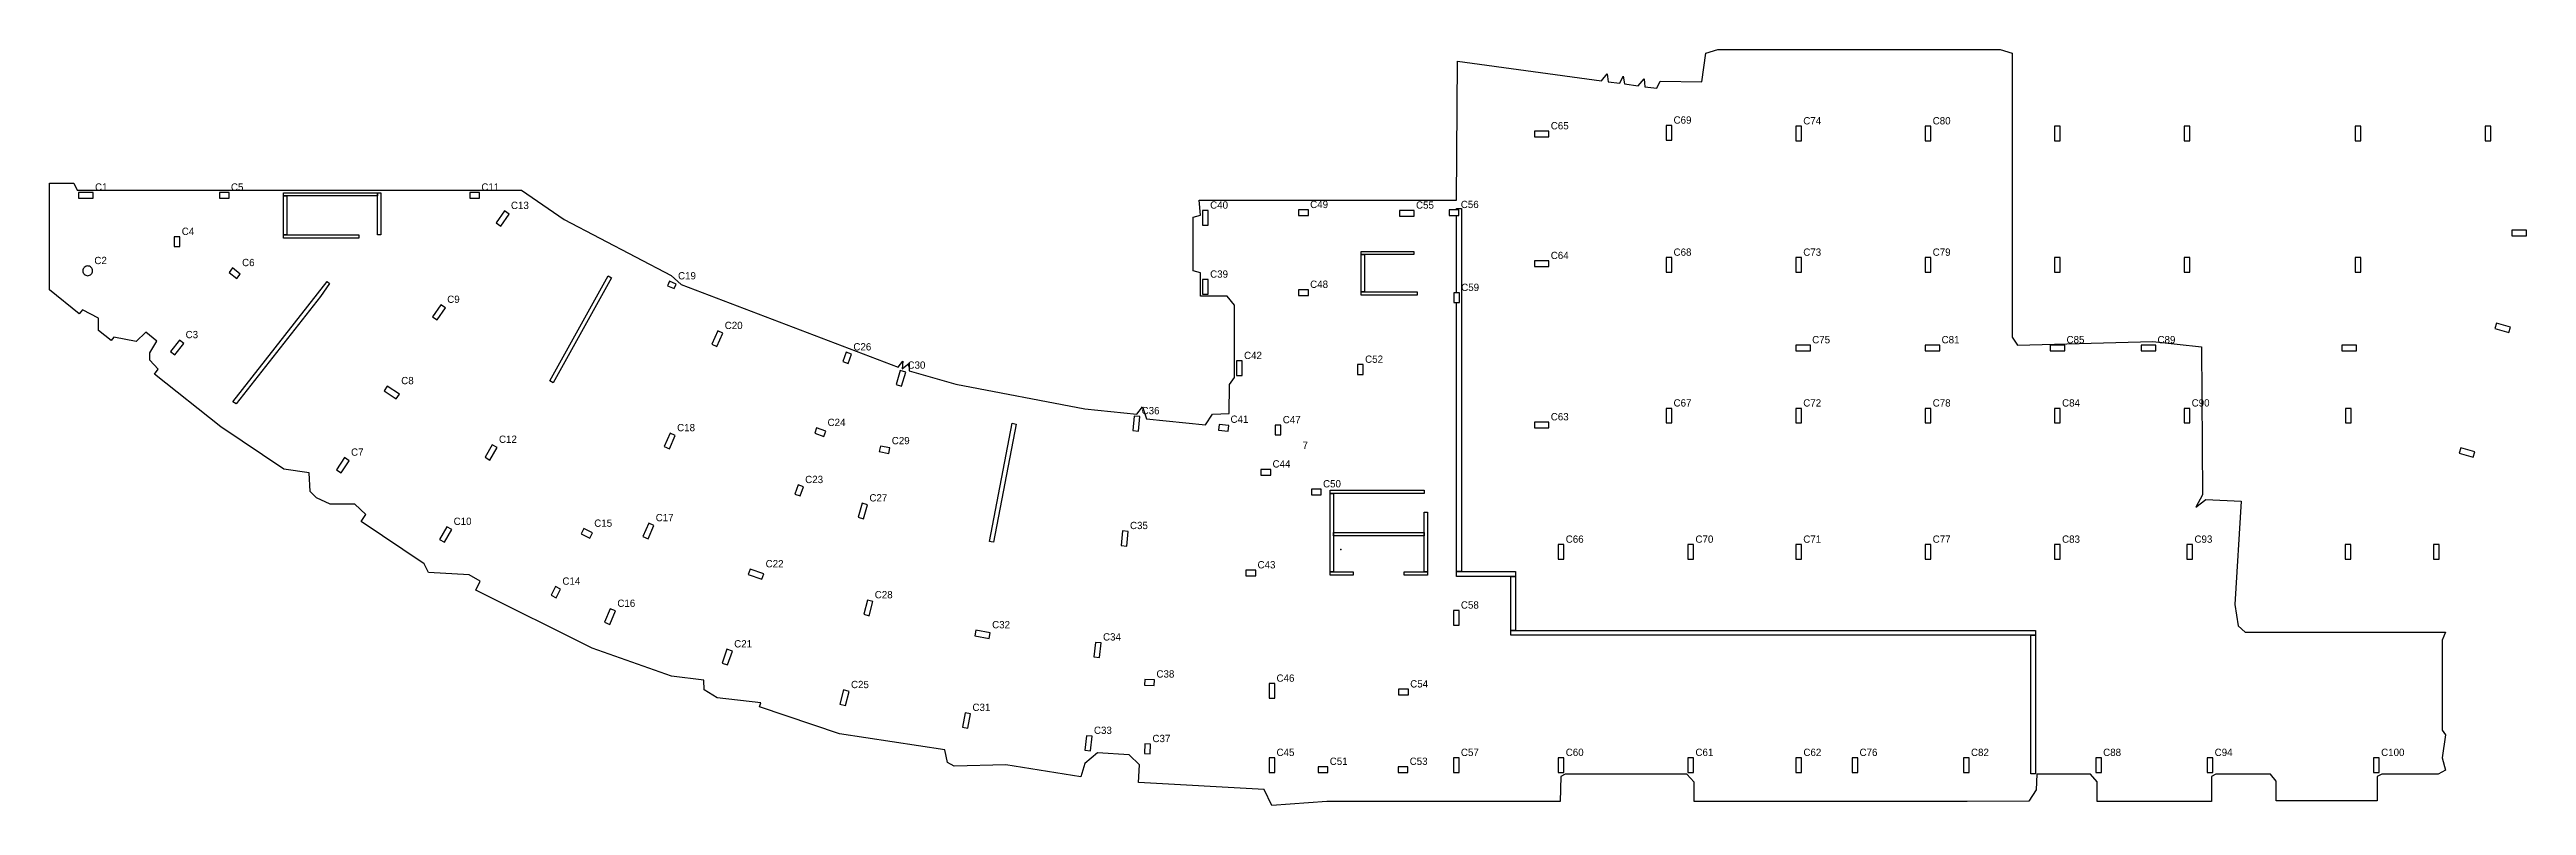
# Model space of a CAD drawing. Header units: inches. Extents: x 3290 to 9617, y 5313 to 56300.
# Drawn here: x 3292 to 9403, y 21681 to 23546 of the extents above; entities that cross this region are included whole.
import ezdxf

# ---------------------------------------------------------------- set-up
doc = ezdxf.new("R2010")
doc.units = ezdxf.units.IN
for name, color, linetype in [('BOUNDARY', 1, 'Continuous'), ('COL-LABEL', 2, 'Continuous'), ('COLS', 2, 'Continuous'), ('DATUM', 7, 'Continuous'), ('FLOOR NUMBER', 3, 'Continuous'), ('WALL', 4, 'Continuous')]:
    doc.layers.add(name, color=color, linetype=linetype)

msp = doc.modelspace()

# ---------------------------------------------------------------- linework, layer by layer
at = {"layer": 'BOUNDARY'}
msp.add_lwpolyline([(5046.9, 21934.5), (4939.2, 21947.1), (4907.3, 21966.8), (4906.2, 21990.4), (4826.2, 22000.1), (4631.1, 22069), (4343.7, 22212.5), (4354.7, 22234.3), (4327.8, 22250.3), (4227, 22256.1), (4216.4, 22277.5), (4061, 22382), (4072.5, 22399.2), (4045, 22424.3), (3984.9, 22424.3), (3950.7, 22440.5), (3935.3, 22455.4), (3932.3, 22502.2), (3870.2, 22510.5), (3714.9, 22615), (3550.8, 22745.7), (3560.2, 22757.6), (3539.3, 22780.1), (3539.3, 22798.1), (3557.2, 22826.5), (3529.6, 22848.6), (3505.7, 22826.3), (3450.7, 22836.5), (3444.4, 22828.5), (3413.3, 22853.2), (3413.3, 22883.2), (3373.6, 22904.4), (3365.6, 22894.2), (3292.3, 22953), (3292.2, 23216.3), (3352.2, 23216.3), (3360.3, 23198.9), (4456.2, 23198.9), (4561.8, 23127.2), (4825.6, 22988.7), (4850.7, 22966.4), (5385.5, 22762.4), (5397, 22777.6), (5395.9, 22758.6), (5412.8, 22772.3), (5412.8, 22753.5), (5527.9, 22720.5), (5846, 22659.6), (5974.9, 22646.6), (5988.7, 22664.3), (5998.1, 22635.2), (6144.3, 22620.4), (6161.2, 22646.3), (6202.4, 22648.4), (6203.3, 22720), (6215.2, 22736.7), (6215.2, 22915.6), (6197.3, 22937.7), (6131.8, 22937.7), (6131.8, 22995.4), (6113.3, 23000.6), (6113.3, 23132.7), (6131.8, 23137.7), (6128.5, 23174.3), (6763.3, 23174.3), (6765.3, 23517.3), (7120.6, 23469.1), (7134.9, 23486.3), (7137.3, 23466.9), (7166.1, 23463), (7174.4, 23480.3), (7177.4, 23461.4), (7211.6, 23456.8), (7225.9, 23474.3), (7228.1, 23454.5), (7257.1, 23450.6), (7265.5, 23468.3), (7368.5, 23466.5), (7378.1, 23537), (7408, 23546.3), (8104.2, 23546.3), (8133.7, 23537), (8133.7, 22836.4), (8147.3, 22816.9), (8481, 22826.3), (8601.5, 22813), (8603.3, 22447.7), (8587.3, 22416.9), (8611.6, 22436.3), (8699.3, 22432.2), (8683.3, 22176.8), (8691.3, 22124.3), (8708.8, 22108.8), (9203.3, 22108.8), (9195.3, 22088.9), (9195.3, 21866.9), (9203.3, 21855.2), (9195.3, 21798.7), (9203.3, 21768.5), (9185.3, 21758.5), (9046.1, 21758.5), (9034.7, 21752.3), (9034.7, 21692.6), (8785.1, 21692.6), (8785.1, 21740.8), (8771.3, 21758.5), (8636.9, 21758.5), (8625.5, 21752.3), (8625.5, 21691.1), (8343.7, 21691.1), (8343.7, 21739.5), (8327.3, 21758.5), (8195.3, 21758.5), (8193.1, 21719.5), (8175.1, 21692.1), (8022.7, 21691.1), (7349.6, 21691.1), (7349.6, 21738.3), (7331.3, 21758.5), (7031.4, 21758.5), (7020.5, 21752.3), (7019.3, 21691.1), (6443.2, 21691.1), (6307.8, 21681.1), (6288.9, 21720.9), (5979, 21738), (5981.4, 21781.1), (5955.4, 21806.4), (5877.6, 21810.7), (5846.6, 21784.9), (5836.4, 21751.6), (5651, 21781.6), (5524, 21777.8), (5507.3, 21786.9), (5500.9, 21818.3), (5240.8, 21858.2), (5043.5, 21924.8)], close=True, dxfattribs=at)
at = {"layer": 'COLS'}
for points in [[(6991.3, 23330.8), (6991.3, 23344.8), (6955.3, 23344.8), (6955.3, 23330.8)], [(7280.2, 23322.9), (7294.2, 23322.9), (7294.2, 23358.9), (7280.2, 23358.9)], [(7600.2, 23321), (7614.2, 23321), (7614.2, 23357), (7600.2, 23357)], [(7919.5, 23321), (7933.5, 23321), (7933.5, 23357), (7919.5, 23357)], [(8238.7, 23321), (8252.7, 23321), (8252.7, 23357), (8238.7, 23357)], [(8558.4, 23321), (8572.4, 23321), (8572.4, 23357), (8558.4, 23357)], [(8980.1, 23321), (8994.1, 23321), (8994.1, 23357), (8980.1, 23357)], [(9301.2, 23321), (9315.2, 23321), (9315.2, 23357), (9301.2, 23357)], [(3363.9, 23193.5), (3363.9, 23179.5), (3399.9, 23179.5), (3399.9, 23193.5)], [(3735.2, 23179.5), (3735.2, 23193.5), (3711.2, 23193.5), (3711.2, 23179.5)], [(4353, 23179.5), (4353, 23193.5), (4329, 23193.5), (4329, 23179.5)], [(4394.2, 23118.5), (4405.8, 23110.6), (4426, 23140.4), (4414.4, 23148.3)], [(6150.9, 23149.1), (6136.9, 23149.1), (6136.9, 23113.1), (6150.9, 23113.1)], [(6397.7, 23136.6), (6397.7, 23150.6), (6373.7, 23150.6), (6373.7, 23136.6)], [(6658.9, 23135.1), (6658.9, 23149.1), (6622.9, 23149.1), (6622.9, 23135.1)], [(6769.3, 23136.6), (6769.3, 23150.6), (6745.3, 23150.6), (6745.3, 23136.6)], [(9402.9, 23086.9), (9402.9, 23100.9), (9366.9, 23100.9), (9366.9, 23086.9)], [(3599.9, 23060.2), (3613.9, 23060.2), (3613.9, 23084.2), (3599.9, 23084.2)], [(3398.3, 23000.3), (3398.1, 23002.6), (3397.4, 23004.9), (3396.3, 23006.9), (3394.8, 23008.8), (3393, 23010.2), (3390.9, 23011.4), (3388.7, 23012), (3386.3, 23012.3), (3384, 23012), (3381.7, 23011.4), (3379.7, 23010.2), (3377.8, 23008.8), (3376.4, 23006.9), (3375.2, 23004.9), (3374.6, 23002.6), (3374.3, 23000.3), (3374.6, 22997.9), (3375.2, 22995.7), (3376.4, 22993.6), (3377.8, 22991.8), (3379.7, 22990.3), (3381.7, 22989.2), (3384, 22988.5), (3386.3, 22988.3), (3388.7, 22988.5), (3390.9, 22989.2), (3393, 22990.3), (3394.8, 22991.8), (3396.3, 22993.6), (3397.4, 22995.7), (3398.1, 22997.9)], [(3754, 22981.4), (3762.7, 22992.4), (3743.8, 23007.3), (3735.2, 22996.3)], [(6150.9, 22978.8), (6136.9, 22978.8), (6136.9, 22942.8), (6150.9, 22942.8)], [(6991.3, 23010.8), (6991.3, 23024.8), (6955.3, 23024.8), (6955.3, 23010.8)], [(7280.2, 22996.9), (7294.2, 22996.9), (7294.2, 23032.9), (7280.2, 23032.9)], [(7600.2, 22996.9), (7614.2, 22996.9), (7614.2, 23032.9), (7600.2, 23032.9)], [(7919.5, 22996.9), (7933.5, 22996.9), (7933.5, 23032.9), (7919.5, 23032.9)], [(8238.7, 22996.9), (8252.7, 22996.9), (8252.7, 23032.9), (8238.7, 23032.9)], [(8558.4, 22996.9), (8572.4, 22996.9), (8572.4, 23032.9), (8558.4, 23032.9)], [(8980.1, 22996.9), (8994.1, 22996.9), (8994.1, 23032.9), (8980.1, 23032.9)], [(4237, 22886.8), (4248.6, 22879), (4268.8, 22908.8), (4257.2, 22916.6)], [(4821.8, 22974.6), (4816.9, 22963.6), (4833.4, 22956.3), (4838.2, 22967.3)], [(6397.7, 22939.7), (6397.7, 22953.7), (6373.7, 22953.7), (6373.7, 22939.7)], [(6770.3, 22946), (6756.3, 22946), (6756.3, 22922), (6770.3, 22922)], [(9359.7, 22847.8), (9363.5, 22861.2), (9328.9, 22871.1), (9325.1, 22857.7)], [(3590.2, 22801.2), (3601.2, 22792.6), (3623.4, 22820.9), (3612.4, 22829.5)], [(4926, 22819.2), (4938.7, 22813.5), (4953.4, 22846.4), (4940.6, 22852.1)], [(5270.8, 22794.5), (5257.7, 22799.3), (5249.5, 22776.7), (5262.6, 22771.9)], [(7636.2, 22802.9), (7636.2, 22816.9), (7600.2, 22816.9), (7600.2, 22802.9)], [(7955.5, 22802.9), (7955.5, 22816.9), (7919.5, 22816.9), (7919.5, 22802.9)], [(8263.7, 22802.9), (8263.7, 22816.9), (8227.7, 22816.9), (8227.7, 22802.9)], [(8488.1, 22802.9), (8488.1, 22816.9), (8452.1, 22816.9), (8452.1, 22802.9)], [(8983.2, 22802.9), (8983.2, 22816.9), (8947.2, 22816.9), (8947.2, 22802.9)], [(5380.9, 22719.6), (5394.3, 22715.8), (5404.3, 22750.4), (5390.8, 22754.2)], [(6234.6, 22778.1), (6220.6, 22778.1), (6220.6, 22742.1), (6234.6, 22742.1)], [(6533.3, 22768.8), (6519.3, 22768.8), (6519.3, 22744.8), (6533.3, 22744.8)], [(4147.5, 22684.3), (4155.3, 22695.9), (4125.5, 22716), (4117.6, 22704.4)], [(5184.6, 22612.8), (5179.8, 22599.7), (5202.4, 22591.5), (5207.1, 22604.6)], [(5964.4, 22606.1), (5978.3, 22604.7), (5981.9, 22640.5), (5968, 22641.9)], [(6199.8, 22604.3), (6201.2, 22618.3), (6177.3, 22620.7), (6175.9, 22606.8)], [(6316.1, 22595.6), (6330.1, 22595.6), (6330.1, 22619.6), (6316.1, 22619.6)], [(6991.3, 22612.8), (6991.3, 22626.8), (6955.3, 22626.8), (6955.3, 22612.8)], [(7280.2, 22624.9), (7294.2, 22624.9), (7294.2, 22660.9), (7280.2, 22660.9)], [(7600.2, 22624.9), (7614.2, 22624.9), (7614.2, 22660.9), (7600.2, 22660.9)], [(7919.5, 22624.9), (7933.5, 22624.9), (7933.5, 22660.9), (7919.5, 22660.9)], [(8238.7, 22624.9), (8252.7, 22624.9), (8252.7, 22660.9), (8238.7, 22660.9)], [(8558.4, 22624.9), (8572.4, 22624.9), (8572.4, 22660.9), (8558.4, 22660.9)], [(8956.4, 22624.9), (8970.4, 22624.9), (8970.4, 22660.9), (8956.4, 22660.9)], [(4366.5, 22540.1), (4378.7, 22533.1), (4396.5, 22564.4), (4384.4, 22571.3)], [(4808.6, 22567), (4821.4, 22561.3), (4836, 22594.2), (4823.2, 22599.9)], [(5362.9, 22549.6), (5365.5, 22563.4), (5341.9, 22567.9), (5339.3, 22554.1)], [(9271.7, 22540.1), (9275.6, 22553.6), (9241, 22563.5), (9237.1, 22550)], [(3999.8, 22509.6), (4011.4, 22501.8), (4031.5, 22531.6), (4019.9, 22539.5)], [(6304.9, 22496.4), (6304.9, 22510.4), (6280.9, 22510.4), (6280.9, 22496.4)], [(5151.9, 22467.2), (5138.7, 22472), (5130.5, 22449.5), (5143.7, 22444.7)], [(5286.9, 22392.1), (5300.4, 22388.2), (5310.3, 22422.8), (5296.9, 22426.7)], [(6429.5, 22447.4), (6429.5, 22461.4), (6405.5, 22461.4), (6405.5, 22447.4)], [(4254.6, 22337.5), (4266.8, 22330.6), (4284.6, 22361.8), (4272.4, 22368.8)], [(4756, 22344.8), (4768.8, 22339.3), (4783.1, 22372.3), (4770.3, 22377.9)], [(4625.2, 22341), (4631.5, 22353.5), (4610, 22364.2), (4603.7, 22351.7)], [(5935.7, 22322.7), (5949.6, 22321.3), (5953.2, 22357.1), (5939.3, 22358.5)], [(7028.2, 22324.8), (7014.2, 22324.8), (7014.2, 22288.8), (7028.2, 22288.8)], [(7348.2, 22324.8), (7334.2, 22324.8), (7334.2, 22288.8), (7348.2, 22288.8)], [(7600.2, 22288.8), (7614.2, 22288.8), (7614.2, 22324.8), (7600.2, 22324.8)], [(7919.5, 22288.8), (7933.5, 22288.8), (7933.5, 22324.8), (7919.5, 22324.8)], [(8238.7, 22288.8), (8252.7, 22288.8), (8252.7, 22324.8), (8238.7, 22324.8)], [(8565.3, 22288.8), (8579.3, 22288.8), (8579.3, 22324.8), (8565.3, 22324.8)], [(8955.6, 22288.8), (8969.6, 22288.8), (8969.6, 22324.8), (8955.6, 22324.8)], [(9173.6, 22288.8), (9187.6, 22288.8), (9187.6, 22324.8), (9173.6, 22324.8)], [(5049.7, 22239.1), (5054.3, 22252.3), (5020.3, 22264.1), (5015.7, 22250.9)], [(6267.9, 22247.5), (6267.9, 22261.5), (6243.9, 22261.5), (6243.9, 22247.5)], [(4552.9, 22214.9), (4540.4, 22221.2), (4529.7, 22199.7), (4542.2, 22193.5)], [(5300.8, 22152.9), (5314.3, 22149.3), (5323.5, 22184.1), (5310, 22187.7)], [(4661.4, 22133.6), (4674.2, 22128), (4688.5, 22161.1), (4675.6, 22166.6)], [(6755.6, 22126.3), (6769.6, 22126.3), (6769.6, 22162.3), (6755.6, 22162.3)], [(4951.7, 22032.5), (4964.9, 22027.9), (4976.7, 22061.9), (4963.5, 22066.5)], [(5610.5, 22093.3), (5613.1, 22107.1), (5577.7, 22113.7), (5575.1, 22099.9)], [(5868.8, 22047.8), (5882.7, 22046.3), (5886.7, 22082.1), (5872.8, 22083.6)], [(5242.1, 21931.3), (5255.6, 21927.8), (5264.9, 21962.6), (5251.3, 21966.1)], [(6017.7, 21976.9), (6018.5, 21990.9), (5994.5, 21992.2), (5993.7, 21978.2)], [(6300.7, 21945.9), (6314.7, 21945.9), (6314.7, 21981.9), (6300.7, 21981.9)], [(6644.5, 21953.7), (6644.5, 21967.7), (6620.5, 21967.7), (6620.5, 21953.7)], [(5544.2, 21874.4), (5558, 21871.8), (5564.6, 21907.2), (5550.8, 21909.8)], [(5846.4, 21817.4), (5860.3, 21815.9), (5864.3, 21851.7), (5850.4, 21853.2)], [(6008.7, 21832.1), (5994.7, 21832.9), (5993.4, 21809), (6007.4, 21808.2)], [(6300.7, 21762.7), (6314.7, 21762.7), (6314.7, 21798.7), (6300.7, 21798.7)], [(6446, 21762.7), (6446, 21776.7), (6422, 21776.7), (6422, 21762.7)], [(6643.2, 21762.7), (6643.2, 21776.7), (6619.2, 21776.7), (6619.2, 21762.7)], [(6755.6, 21762.7), (6769.6, 21762.7), (6769.6, 21798.7), (6755.6, 21798.7)], [(7014.2, 21762.7), (7028.2, 21762.7), (7028.2, 21798.7), (7014.2, 21798.7)], [(7334.2, 21762.7), (7348.2, 21762.7), (7348.2, 21798.7), (7334.2, 21798.7)], [(7600.6, 21762.7), (7614.6, 21762.7), (7614.6, 21798.7), (7600.6, 21798.7)], [(7739, 21762.7), (7753, 21762.7), (7753, 21798.7), (7739, 21798.7)], [(8014, 21762.7), (8028, 21762.7), (8028, 21798.7), (8014, 21798.7)], [(8340.1, 21762.7), (8354.1, 21762.7), (8354.1, 21798.7), (8340.1, 21798.7)], [(8615.1, 21762.7), (8629.1, 21762.7), (8629.1, 21798.7), (8615.1, 21798.7)], [(9025.8, 21762.7), (9039.8, 21762.7), (9039.8, 21798.7), (9025.8, 21798.7)]]:
    msp.add_lwpolyline(points, close=True, dxfattribs=at)
at = {"layer": 'DATUM'}
msp.add_point((6477.6, 22312.8), dxfattribs=at)
at = {"layer": 'WALL'}
for points in [[(4101.5, 23185.1), (4051.8, 23185.1), (3869.5, 23185.1), (3869.5, 23193.1), (4101.5, 23193.1)], [(3877.5, 23089.1), (3869.5, 23089.1), (3869.5, 23185.1), (3877.5, 23185.1)], [(4101.5, 23089.1), (4101.5, 23137.4), (4101.5, 23193.1), (4109.5, 23193.1), (4109.5, 23089.1)], [(6763.3, 22258.1), (6763.3, 22401.9), (6763.3, 22922), (6770.3, 22922), (6770.3, 22946), (6763.3, 22946), (6763.3, 23136.6), (6769.3, 23136.6), (6769.3, 23150.6), (6763.3, 23150.6), (6763.3, 23154.1), (6775.3, 23154.1), (6775.3, 22258.1)], [(4055.5, 23081.1), (4051.8, 23081.1), (3869.5, 23081.1), (3869.5, 23089.1), (4055.5, 23089.1)], [(6658.3, 23040.3), (6653.2, 23040.3), (6528.2, 23040.3), (6528.2, 23048.3), (6658.3, 23048.3)], [(6528.2, 22948.3), (6528.2, 23032.3), (6528.2, 23040.3), (6536.2, 23040.3), (6536.2, 22948.3)], [(4534.8, 22723.9), (4526.1, 22728.8), (4670.1, 22988.1), (4678.9, 22983.2)], [(3752.4, 22671.7), (3744.1, 22677.3), (3977.4, 22973.6), (3982.9, 22969.2), (3961, 22936.7)], [(6639.7, 22940.3), (6536.2, 22940.3), (6528.2, 22940.3), (6528.2, 22948.3), (6666.3, 22948.3), (6666.3, 22940.3)], [(5620.9, 22330.9), (5615.3, 22332), (5611.1, 22332.8), (5667.2, 22624.1), (5677, 22622.2)], [(6683.3, 22450.7), (6639.7, 22450.7), (6451.7, 22450.7), (6451.7, 22458.7), (6683.3, 22458.7)], [(6451.7, 22257.7), (6451.7, 22270.6), (6451.7, 22450.7), (6459.7, 22450.7), (6459.7, 22257.7)], [(6691.3, 22257.7), (6683.3, 22257.7), (6683.3, 22404.7), (6691.3, 22404.7)], [(6565.7, 22346.7), (6565.7, 22346.7), (6459.7, 22346.7), (6459.7, 22354.7), (6683.3, 22354.7), (6683.3, 22346.7)], [(6459.7, 22249.7), (6451.7, 22249.7), (6451.7, 22257.7), (6508.7, 22257.7), (6508.7, 22249.7)], [(6666.6, 22249.7), (6639.7, 22249.7), (6634.3, 22249.7), (6634.3, 22257.7), (6691.3, 22257.7), (6691.3, 22249.7)], [(6897.1, 22246.1), (6855.4, 22246.1), (6763.3, 22246.1), (6763.3, 22258.1), (6909.1, 22258.1), (6909.1, 22246.1)], [(6909.1, 22113.2), (6897.1, 22113.2), (6897.1, 22246.1), (6909.1, 22246.1)], [(8189.7, 22101.2), (8180, 22101.2), (6897.1, 22101.2), (6897.1, 22113.2), (8192, 22113.2), (8192, 22101.2)], [(8192, 21759.5), (8180, 21759.5), (8180, 22101.2), (8192, 22101.2)]]:
    msp.add_lwpolyline(points, close=True, dxfattribs=at)

# ---------------------------------------------------------------- texts
at = {"layer": 'COL-LABEL'}
for s, p in [('C65', (6995.8, 23349.3)), ('C69', (7298.7, 23363.4)), ('C74', (7618.7, 23361.5)), ('C80', (7938, 23361.5)), ('C1', (3404.4, 23198)), ('C5', (3739.7, 23198)), ('C11', (4357.5, 23198)), ('C13', (4430.5, 23152.8)), ('C40', (6155.4, 23153.6)), ('C49', (6402.2, 23155.1)), ('C55', (6663.4, 23153.6)), ('C56', (6773.8, 23155.1)), ('C4', (3618.4, 23088.7)), ('C64', (6995.8, 23029.3)), ('C68', (7298.7, 23037.4)), ('C73', (7618.7, 23037.4)), ('C79', (7938, 23037.4)), ('C2', (3402.8, 23016.8)), ('C6', (3767.2, 23011.8)), ('C19', (4842.7, 22979.1)), ('C39', (6155.4, 22983.3)), ('C48', (6402.2, 22958.2)), ('C9', (4273.3, 22921.1)), ('C59', (6774.8, 22950.5)), ('C20', (4957.9, 22856.6)), ('C3', (3627.9, 22834)), ('C26', (5275.3, 22803.8)), ('C42', (6239.1, 22782.6)), ('C75', (7640.7, 22821.4)), ('C81', (7960, 22821.4)), ('C85', (8268.2, 22821.4)), ('C89', (8492.6, 22821.4)), ('C8', (4159.8, 22720.5)), ('C30', (5408.8, 22758.7)), ('C52', (6537.8, 22773.3)), ('C67', (7298.7, 22665.4)), ('C72', (7618.7, 22665.4)), ('C78', (7938, 22665.4)), ('C84', (8257.2, 22665.4)), ('C90', (8576.9, 22665.4)), ('C18', (4840.5, 22604.4)), ('C24', (5211.6, 22617.3)), ('C36', (5986.4, 22646.4)), ('C41', (6205.7, 22625.2)), ('C47', (6334.6, 22624.1)), ('C63', (6995.8, 22631.3)), ('C7', (4036, 22544)), ('C12', (4401, 22575.8)), ('C29', (5370, 22572.4)), ('C23', (5156.4, 22476.5)), ('C44', (6309.4, 22514.9)), ('C27', (5314.8, 22431.2)), ('C50', (6434, 22465.9)), ('C10', (4289.1, 22373.3)), ('C15', (4636, 22368.7)), ('C17', (4787.6, 22382.4)), ('C35', (5957.7, 22363)), ('C66', (7032.7, 22329.3)), ('C70', (7352.7, 22329.3)), ('C71', (7618.7, 22329.3)), ('C77', (7938, 22329.3)), ('C83', (8257.2, 22329.3)), ('C93', (8583.8, 22329.3)), ('C14', (4557.4, 22225.7)), ('C22', (5058.8, 22268.6)), ('C43', (6272.4, 22266)), ('C16', (4693, 22171.1)), ('C28', (5328, 22192.2)), ('C58', (6774.1, 22166.8)), ('C32', (5617.6, 22118.2)), ('C21', (4981.2, 22071)), ('C34', (5891.2, 22088.1)), ('C38', (6023, 21996.7)), ('C46', (6319.2, 21986.4)), ('C25', (5269.4, 21970.6)), ('C54', (6649, 21972.2)), ('C31', (5569.1, 21914.3)), ('C33', (5868.8, 21857.7)), ('C37', (6013.2, 21837.4)), ('C45', (6319.2, 21803.2)), ('C57', (6774.1, 21803.2)), ('C60', (7032.7, 21803.2)), ('C61', (7352.7, 21803.2)), ('C62', (7619.1, 21803.2)), ('C76', (7757.5, 21803.2)), ('C82', (8032.5, 21803.2)), ('C88', (8358.6, 21803.2)), ('C94', (8633.6, 21803.2)), ('C100', (9044.3, 21803.2)), ('C51', (6450.5, 21781.2)), ('C53', (6647.7, 21781.2))]:
    msp.add_text(s, height=18, dxfattribs=at).set_placement(p)
at = {"layer": 'FLOOR NUMBER'}
msp.add_text('7', height=18, dxfattribs=at).set_placement((6383.4, 22560.8))

doc.saveas('drawing.dxf')
